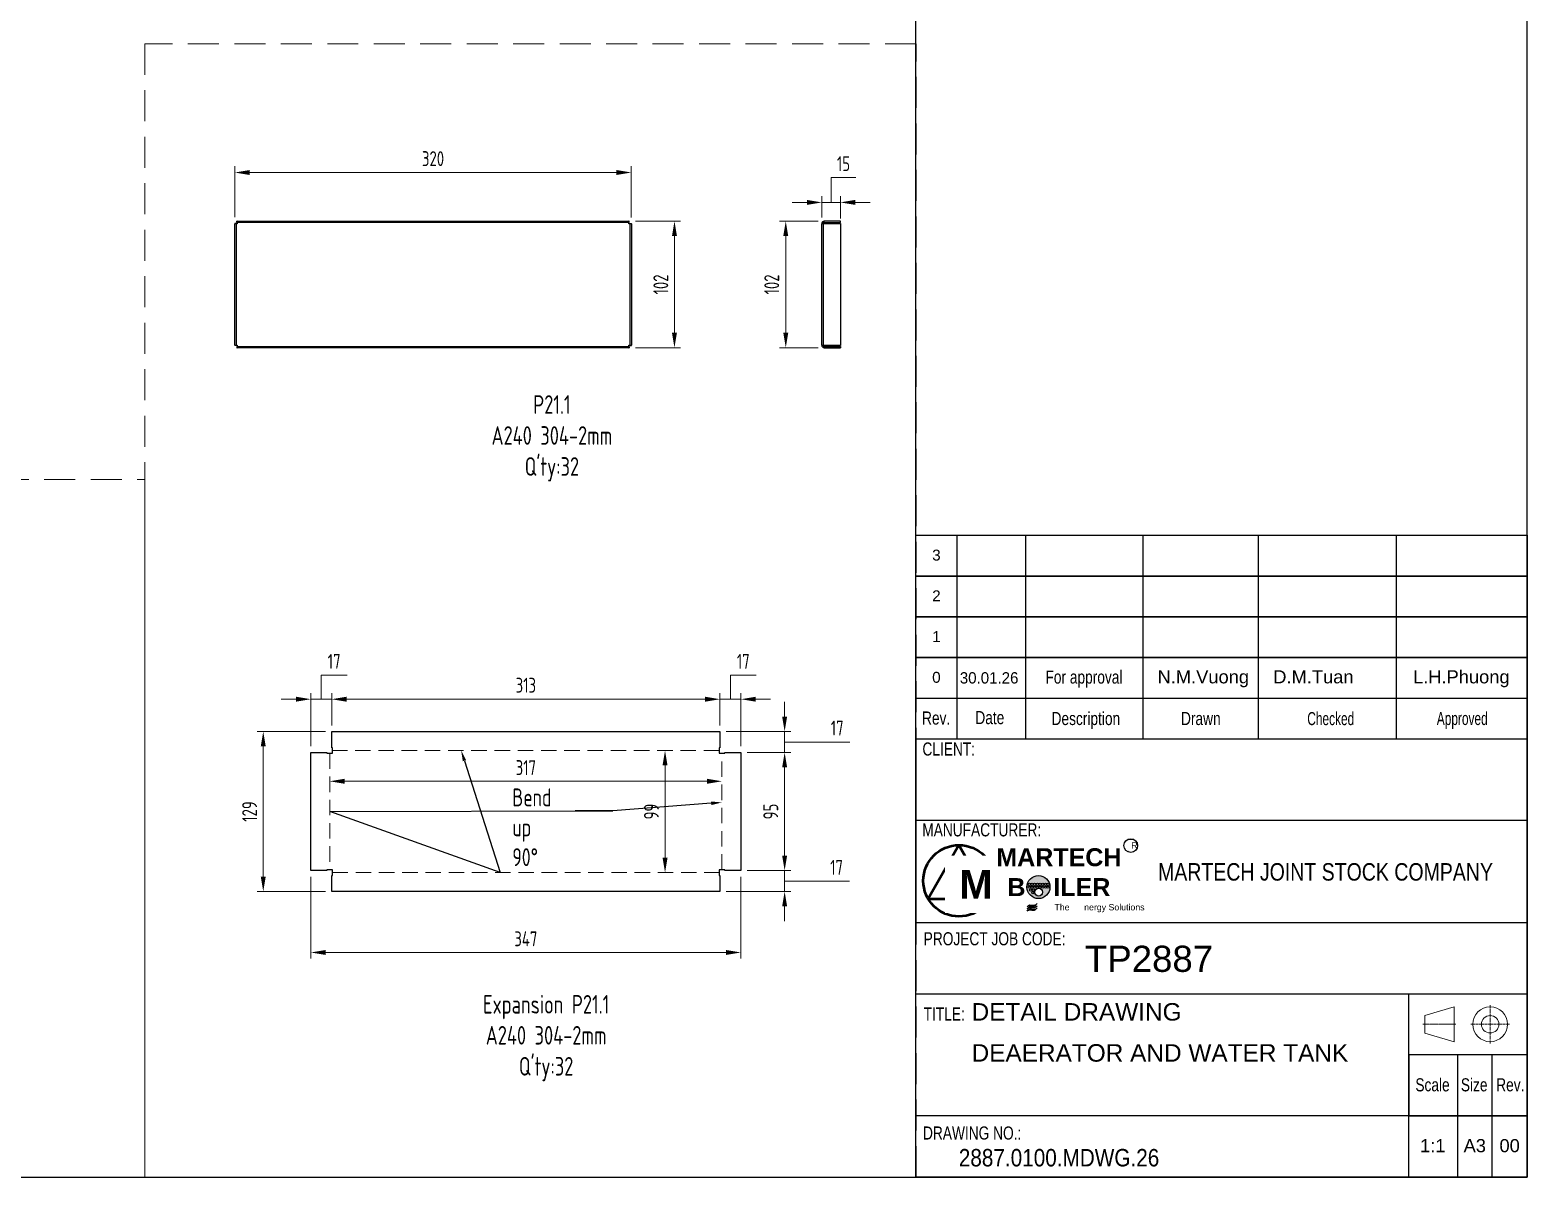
# Model space of a CAD drawing. Header units: millimetres. Extents: x -46397 to 283259, y -8690 to 23983.
# Drawn here: x 213237 to 214445, y -2283 to -1357 of the extents above; entities that cross this region are included whole.
import ezdxf
from ezdxf import colors
from ezdxf.entities.mleader import LeaderData, LeaderLine
from ezdxf.enums import TextEntityAlignment as Align
from ezdxf.math import Vec2, Vec3

# ---------------------------------------------------------------- set-up
doc = ezdxf.new("R2010")
doc.units = ezdxf.units.MM
doc.linetypes.add('CENTER', pattern=[2, 1.25, -0.25, 0.25, -0.25])
doc.linetypes.add('HIDDEN', pattern=[0.375, 0.25, -0.125])
doc.layers.get('Defpoints').update_dxf_attribs({"lineweight": 0})
for name, color, linetype, lineweight in [('12.KICH THUOC', 3, 'Continuous', 9), ('DAM_8', 1, 'Continuous', 25), ('DCenterline8', 8, 'CENTER', 5), ('Dtext', 255, 'Continuous', 20), ('DUONGCHINH', 7, 'Continuous', 25), ('mDƯỜNG CƠ BẢN', 255, 'Continuous', 25), ('mDƯỜNG KHUẤT', 251, 'HIDDEN', 5), ('PHANTOM 2', 8, 'Continuous', 0)]:
    doc.layers.add(name, color=color, linetype=linetype, lineweight=lineweight)
doc.styles.add('Chu va so', font='arial.ttf')
doc.styles.add('GHI CHÚ 1', font='isocp_IV25.ttf', dxfattribs={"width": 0.8})
doc.styles.get("Standard").update_dxf_attribs({"font": 'isocp.shx', "width": 0.8})
doc.styles.add('TCVN', font='arial.ttf')
doc.styles.add('TEXT', font='arial.ttf', dxfattribs={"height": 124})
doc.dimstyles.new('1-30SCALE', dxfattribs={"dimtxt": 75, "dimasz": 75, "dimexe": 37.5, "dimexo": 30, "dimgap": 30, "dimtad": 1, "dimtoh": 1, "dimdec": 0, "dimdsep": 46, "dimtxsty": 'GHI CHÚ 1', "dimcen": 0.09, "dimclrd": 256, "dimclre": 256, "dimclrt": 2, "dimadec": 0, "dimazin": 0, "dimtfac": 1, "dimtdec": 0, "dimtofl": 0, "dimtmove": 0, "dimatfit": 3, "dimfxl": 1, "dimlwd": 0, "dimlwe": 0, "dimarcsym": 0})

# ---------------------------------------------------------------- blocks, each defined once
blk = doc.blocks.new('*D1285')
at = {"layer": 'Defpoints', "color": 0, "transparency": 16777216}
for p in [(213877.9, -1511.8, -1.9), (213846.8, -1613.8), (213877.9, -1613.8, -1.9)]:
    blk.add_point(p, dxfattribs=at)
at = {"layer": 'PHANTOM 2', "linetype": 'Continuous', "lineweight": 0, "transparency": 16777216}
for p, q in [((213872.9, -1511.8), (213841.8, -1511.8)), ((213846.8, -1523.8), (213846.8, -1601.8)), ((213872.9, -1613.8), (213841.8, -1613.8))]:
    blk.add_line(p, q, dxfattribs=at)
at = {"layer": 'PHANTOM 2', "transparency": 16777216}
for points in [[(213844.8, -1523.8), (213848.8, -1523.8), (213846.8, -1511.8)], [(213844.8, -1601.8), (213848.8, -1601.8), (213846.8, -1613.8)]]:
    blk.add_solid(points, dxfattribs=at)
at = {"layer": 'PHANTOM 2', "color": 2, "transparency": 16777216, "insert": (213835.5, -1562.8), "char_height": 12, "attachment_point": 5, "rotation": 90, "style": 'GHI CHÚ 1'}
blk.add_mtext('102', dxfattribs=at)
blk = doc.blocks.new('*D1286')
at = {"layer": 'Defpoints', "color": 0, "transparency": 16777216}
for p in [(213890.9, -1496.6), (213875.9, -1513.8, -1.9), (213890.9, -1514.5, -1.9)]:
    blk.add_point(p, dxfattribs=at)
at = {"layer": 'PHANTOM 2', "linetype": 'Continuous', "lineweight": 0, "transparency": 16777216}
for p, q in [((213883.4, -1496.6), (213883.4, -1476.6)), ((213883.4, -1476.6), (213903.4, -1476.6)), ((213863.9, -1496.6), (213851.9, -1496.6)), ((213875.9, -1508.8), (213875.9, -1491.6)), ((213875.9, -1496.6), (213890.9, -1496.6)), ((213890.9, -1509.5), (213890.9, -1491.6)), ((213902.9, -1496.6), (213914.9, -1496.6))]:
    blk.add_line(p, q, dxfattribs=at)
at = {"layer": 'PHANTOM 2', "transparency": 16777216}
for points in [[(213863.9, -1494.6), (213863.9, -1498.6), (213875.9, -1496.6)], [(213902.9, -1494.6), (213902.9, -1498.6), (213890.9, -1496.6)]]:
    blk.add_solid(points, dxfattribs=at)
at = {"layer": 'PHANTOM 2', "color": 2, "transparency": 16777216, "insert": (213893.4, -1465.4), "char_height": 12, "attachment_point": 5, "style": 'GHI CHÚ 1'}
blk.add_mtext('15', dxfattribs=at)
blk = doc.blocks.new('*D1243')
at = {"layer": 'Defpoints', "color": 0, "transparency": 16777216}
for p in [(213722.2, -1472.5), (213402.2, -1513.5, -1.9), (213722.2, -1513.8, -1.9)]:
    blk.add_point(p, dxfattribs=at)
at = {"layer": 'PHANTOM 2', "linetype": 'Continuous', "lineweight": 0, "transparency": 16777216}
for p, q in [((213402.2, -1508.5), (213402.2, -1467.5)), ((213414.2, -1472.5), (213710.2, -1472.5)), ((213722.2, -1508.8), (213722.2, -1467.5))]:
    blk.add_line(p, q, dxfattribs=at)
at = {"layer": 'PHANTOM 2', "transparency": 16777216}
for points in [[(213414.2, -1470.5), (213414.2, -1474.5), (213402.2, -1472.5)], [(213710.2, -1470.5), (213710.2, -1474.5), (213722.2, -1472.5)]]:
    blk.add_solid(points, dxfattribs=at)
at = {"layer": 'PHANTOM 2', "color": 2, "transparency": 16777216, "insert": (213562.2, -1461.3), "char_height": 12, "attachment_point": 5, "style": 'GHI CHÚ 1'}
blk.add_mtext('320', dxfattribs=at)
blk = doc.blocks.new('*D1244')
at = {"layer": 'Defpoints', "color": 0, "transparency": 16777216}
for p in [(213720.5, -1511.8, -1.9), (213720.5, -1613.8, -1.9), (213757, -1613.8)]:
    blk.add_point(p, dxfattribs=at)
at = {"layer": 'PHANTOM 2', "linetype": 'Continuous', "lineweight": 0, "transparency": 16777216}
for p, q in [((213725.5, -1511.8), (213762, -1511.8)), ((213757, -1523.8), (213757, -1601.8)), ((213725.5, -1613.8), (213762, -1613.8))]:
    blk.add_line(p, q, dxfattribs=at)
at = {"layer": 'PHANTOM 2', "transparency": 16777216}
for points in [[(213755, -1523.8), (213759, -1523.8), (213757, -1511.8)], [(213755, -1601.8), (213759, -1601.8), (213757, -1613.8)]]:
    blk.add_solid(points, dxfattribs=at)
at = {"layer": 'PHANTOM 2', "color": 2, "transparency": 16777216, "insert": (213746, -1562.8), "char_height": 12, "attachment_point": 5, "rotation": 90, "style": 'GHI CHÚ 1'}
blk.add_mtext('102', dxfattribs=at)
blk = doc.blocks.new('*D1560')
at = {"layer": 'Defpoints', "color": 0, "transparency": 16777216}
for p in [(213463.6, -2035.6), (213810.6, -2035.6), (213810.6, -2101.7)]:
    blk.add_point(p, dxfattribs=at)
at = {"layer": 'PHANTOM 2', "linetype": 'Continuous', "lineweight": 0, "transparency": 16777216}
for p, q in [((213463.6, -2040.6), (213463.6, -2106.7)), ((213810.6, -2040.6), (213810.6, -2106.7)), ((213475.6, -2101.7), (213798.6, -2101.7))]:
    blk.add_line(p, q, dxfattribs=at)
at = {"layer": 'PHANTOM 2', "transparency": 16777216}
for points in [[(213475.6, -2099.7), (213475.6, -2103.7), (213463.6, -2101.7)], [(213798.6, -2099.7), (213798.6, -2103.7), (213810.6, -2101.7)]]:
    blk.add_solid(points, dxfattribs=at)
at = {"layer": 'PHANTOM 2', "color": 2, "transparency": 16777216, "insert": (213637.1, -2090.7), "char_height": 12, "attachment_point": 5, "style": 'GHI CHÚ 1'}
blk.add_mtext('347', dxfattribs=at)
blk = doc.blocks.new('*D1561')
at = {"layer": 'Defpoints', "color": 0, "transparency": 16777216}
for p in [(213480.5, -1923.5), (213425.2, -2052.5), (213480.5, -2052.5)]:
    blk.add_point(p, dxfattribs=at)
at = {"layer": 'PHANTOM 2', "linetype": 'Continuous', "lineweight": 0, "transparency": 16777216}
for p, q in [((213475.5, -1923.5), (213420.2, -1923.5)), ((213425.2, -1935.5), (213425.2, -2040.5)), ((213475.5, -2052.5), (213420.2, -2052.5))]:
    blk.add_line(p, q, dxfattribs=at)
at = {"layer": 'PHANTOM 2', "transparency": 16777216}
for points in [[(213423.2, -1935.5), (213427.2, -1935.5), (213425.2, -1923.5)], [(213423.2, -2040.5), (213427.2, -2040.5), (213425.2, -2052.5)]]:
    blk.add_solid(points, dxfattribs=at)
at = {"layer": 'PHANTOM 2', "color": 2, "transparency": 16777216, "insert": (213414.2, -1988), "char_height": 12, "attachment_point": 5, "rotation": 90, "style": 'GHI CHÚ 1'}
blk.add_mtext('129', dxfattribs=at)
blk = doc.blocks.new('*D1562')
at = {"layer": 'Defpoints', "color": 0, "transparency": 16777216}
for p in [(213810.6, -1940.4), (213810.6, -2035.6), (213845.9, -2035.6)]:
    blk.add_point(p, dxfattribs=at)
at = {"layer": 'PHANTOM 2', "linetype": 'Continuous', "lineweight": 0, "transparency": 16777216}
for p, q in [((213815.6, -1940.4), (213850.9, -1940.4)), ((213845.9, -1952.4), (213845.9, -2023.6)), ((213815.6, -2035.6), (213850.9, -2035.6))]:
    blk.add_line(p, q, dxfattribs=at)
at = {"layer": 'PHANTOM 2', "transparency": 16777216}
for points in [[(213843.9, -1952.4), (213847.9, -1952.4), (213845.9, -1940.4)], [(213843.9, -2023.6), (213847.9, -2023.6), (213845.9, -2035.6)]]:
    blk.add_solid(points, dxfattribs=at)
at = {"layer": 'PHANTOM 2', "color": 2, "transparency": 16777216, "insert": (213834.7, -1988), "char_height": 12, "attachment_point": 5, "rotation": 90, "style": 'GHI CHÚ 1'}
blk.add_mtext('95', dxfattribs=at)
blk = doc.blocks.new('*D1563')
at = {"layer": 'Defpoints', "color": 0, "transparency": 16777216}
for p in [(213793.7, -1897.4), (213480.5, -1923.5), (213793.7, -1923.5)]:
    blk.add_point(p, dxfattribs=at)
at = {"layer": 'PHANTOM 2', "linetype": 'Continuous', "lineweight": 0, "transparency": 16777216}
for p, q in [((213480.5, -1918.5), (213480.5, -1892.4)), ((213793.7, -1918.5), (213793.7, -1892.4)), ((213492.5, -1897.4), (213781.7, -1897.4))]:
    blk.add_line(p, q, dxfattribs=at)
at = {"layer": 'PHANTOM 2', "transparency": 16777216}
for points in [[(213492.5, -1895.4), (213492.5, -1899.4), (213480.5, -1897.4)], [(213781.7, -1895.4), (213781.7, -1899.4), (213793.7, -1897.4)]]:
    blk.add_solid(points, dxfattribs=at)
at = {"layer": 'PHANTOM 2', "color": 2, "transparency": 16777216, "insert": (213637.1, -1886.1), "char_height": 12, "attachment_point": 5, "style": 'GHI CHÚ 1'}
blk.add_mtext('313', dxfattribs=at)
blk = doc.blocks.new('*D1564')
at = {"layer": 'Defpoints', "color": 0, "transparency": 16777216}
for p in [(213793.7, -1923.5), (213810.6, -1940.4), (213845.9, -1940.4)]:
    blk.add_point(p, dxfattribs=at)
at = {"layer": 'PHANTOM 2', "linetype": 'Continuous', "lineweight": 0, "transparency": 16777216}
for p, q in [((213845.9, -1911.5), (213845.9, -1899.5)), ((213798.7, -1923.5), (213850.9, -1923.5)), ((213845.9, -1923.5), (213845.9, -1940.4)), ((213845.9, -1932), (213878.3, -1932)), ((213878.3, -1932), (213898.4, -1932)), ((213815.6, -1940.4), (213850.9, -1940.4)), ((213845.9, -1952.4), (213845.9, -1964.4))]:
    blk.add_line(p, q, dxfattribs=at)
at = {"layer": 'PHANTOM 2', "transparency": 16777216}
for points in [[(213843.9, -1911.5), (213847.9, -1911.5), (213845.9, -1923.5)], [(213843.9, -1952.4), (213847.9, -1952.4), (213845.9, -1940.4)]]:
    blk.add_solid(points, dxfattribs=at)
at = {"layer": 'PHANTOM 2', "color": 2, "transparency": 16777216, "insert": (213888.3, -1920.7), "char_height": 12, "attachment_point": 5, "style": 'GHI CHÚ 1'}
blk.add_mtext('17', dxfattribs=at)
blk = doc.blocks.new('*D1565')
at = {"layer": 'Defpoints', "color": 0, "transparency": 16777216}
for p in [(213810.6, -2035.6), (213793.7, -2052.5), (213845.9, -2052.5)]:
    blk.add_point(p, dxfattribs=at)
at = {"layer": 'PHANTOM 2', "linetype": 'Continuous', "lineweight": 0, "transparency": 16777216}
for p, q in [((213845.9, -2023.6), (213845.9, -2011.6)), ((213815.6, -2035.6), (213850.9, -2035.6)), ((213845.9, -2035.6), (213845.9, -2052.5)), ((213798.7, -2052.5), (213850.9, -2052.5)), ((213845.9, -2044.1), (213877.4, -2044.1)), ((213877.4, -2044.1), (213898.2, -2044.1)), ((213845.9, -2064.5), (213845.9, -2076.5))]:
    blk.add_line(p, q, dxfattribs=at)
at = {"layer": 'PHANTOM 2', "transparency": 16777216}
for points in [[(213843.9, -2023.6), (213847.9, -2023.6), (213845.9, -2035.6)], [(213843.9, -2064.5), (213847.9, -2064.5), (213845.9, -2052.5)]]:
    blk.add_solid(points, dxfattribs=at)
at = {"layer": 'PHANTOM 2', "color": 2, "transparency": 16777216, "insert": (213887.8, -2033.1), "char_height": 12, "attachment_point": 5, "style": 'GHI CHÚ 1'}
blk.add_mtext('17', dxfattribs=at)
blk = doc.blocks.new('*D1566')
at = {"layer": 'Defpoints', "color": 0, "transparency": 16777216}
for p in [(213480.5, -1897.4), (213480.5, -1923.5), (213463.6, -1940.4)]:
    blk.add_point(p, dxfattribs=at)
at = {"layer": 'PHANTOM 2', "linetype": 'Continuous', "lineweight": 0, "transparency": 16777216}
for p, q in [((213472, -1897.4), (213472, -1877.9)), ((213472, -1877.9), (213492.8, -1877.9)), ((213463.6, -1935.4), (213463.6, -1892.4)), ((213480.5, -1918.5), (213480.5, -1892.4)), ((213451.6, -1897.4), (213439.6, -1897.4)), ((213463.6, -1897.4), (213480.5, -1897.4)), ((213492.5, -1897.4), (213504.5, -1897.4))]:
    blk.add_line(p, q, dxfattribs=at)
at = {"layer": 'PHANTOM 2', "transparency": 16777216}
for points in [[(213451.6, -1895.4), (213451.6, -1899.4), (213463.6, -1897.4)], [(213492.5, -1895.4), (213492.5, -1899.4), (213480.5, -1897.4)]]:
    blk.add_solid(points, dxfattribs=at)
at = {"layer": 'PHANTOM 2', "color": 2, "transparency": 16777216, "insert": (213482.4, -1866.9), "char_height": 12, "attachment_point": 5, "style": 'GHI CHÚ 1'}
blk.add_mtext('17', dxfattribs=at)
blk = doc.blocks.new('*D1567')
at = {"layer": 'Defpoints', "color": 0, "transparency": 16777216}
for p in [(213810.6, -1897.4), (213793.7, -1923.5), (213810.6, -1940.4)]:
    blk.add_point(p, dxfattribs=at)
at = {"layer": 'PHANTOM 2', "linetype": 'Continuous', "lineweight": 0, "transparency": 16777216}
for p, q in [((213802.1, -1897.4), (213802.1, -1877.9)), ((213802.1, -1877.9), (213822.9, -1877.9)), ((213793.7, -1918.5), (213793.7, -1892.4)), ((213810.6, -1935.4), (213810.6, -1892.4)), ((213781.7, -1897.4), (213769.7, -1897.4)), ((213793.7, -1897.4), (213810.6, -1897.4)), ((213822.6, -1897.4), (213834.6, -1897.4))]:
    blk.add_line(p, q, dxfattribs=at)
at = {"layer": 'PHANTOM 2', "transparency": 16777216}
for points in [[(213781.7, -1895.4), (213781.7, -1899.4), (213793.7, -1897.4)], [(213822.6, -1895.4), (213822.6, -1899.4), (213810.6, -1897.4)]]:
    blk.add_solid(points, dxfattribs=at)
at = {"layer": 'PHANTOM 2', "color": 2, "transparency": 16777216, "insert": (213812.5, -1866.9), "char_height": 12, "attachment_point": 5, "style": 'GHI CHÚ 1'}
blk.add_mtext('17', dxfattribs=at)
blk = doc.blocks.new('*D1576')
at = {"layer": 'Defpoints', "color": 0, "transparency": 16777216}
for p in [(213478.8, -1963.5), (213795.3, -1963.5), (213795.3, -1963.6)]:
    blk.add_point(p, dxfattribs=at)
at = {"layer": 'PHANTOM 2', "linetype": 'Continuous', "lineweight": 0, "transparency": 16777216}
for p, q in [((213478.8, -1968.5), (213478.8, -1968.6)), ((213490.8, -1963.6), (213783.3, -1963.6)), ((213795.3, -1968.5), (213795.3, -1968.6))]:
    blk.add_line(p, q, dxfattribs=at)
at = {"layer": 'PHANTOM 2', "transparency": 16777216}
for points in [[(213490.8, -1961.6), (213490.8, -1965.6), (213478.8, -1963.6)], [(213783.3, -1961.6), (213783.3, -1965.6), (213795.3, -1963.6)]]:
    blk.add_solid(points, dxfattribs=at)
at = {"layer": 'PHANTOM 2', "color": 2, "transparency": 16777216, "insert": (213637.1, -1952.6), "char_height": 12, "attachment_point": 5, "style": 'GHI CHÚ 1'}
blk.add_mtext('317', dxfattribs=at)
blk = doc.blocks.new('*D1577')
at = {"layer": 'Defpoints', "color": 0, "transparency": 16777216}
for p in [(213749.4, -1938.8), (213749.4, -2037.3), (213749.4, -2037.3)]:
    blk.add_point(p, dxfattribs=at)
at = {"layer": 'PHANTOM 2', "linetype": 'Continuous', "lineweight": 0, "transparency": 16777216}
for p, q in [((213754.4, -1938.8), (213754.4, -1938.8)), ((213749.4, -1950.8), (213749.4, -2025.3)), ((213754.4, -2037.3), (213754.4, -2037.3))]:
    blk.add_line(p, q, dxfattribs=at)
at = {"layer": 'PHANTOM 2', "transparency": 16777216}
for points in [[(213747.4, -1950.8), (213751.4, -1950.8), (213749.4, -1938.8)], [(213747.4, -2025.3), (213751.4, -2025.3), (213749.4, -2037.3)]]:
    blk.add_solid(points, dxfattribs=at)
at = {"layer": 'PHANTOM 2', "color": 2, "transparency": 16777216, "insert": (213738.4, -1988), "char_height": 12, "attachment_point": 5, "rotation": 90, "style": 'GHI CHÚ 1'}
blk.add_mtext('99', dxfattribs=at)
blk = doc.blocks.new('*U1834')
at = {"lineweight": 25}
for p, q in [((1718.6, 569.9, 0), (1718.6, 389, 0)), ((1779.6, 569.9, 0), (1779.6, 389, 0)), ((1884, 569.9, 0), (1884, 389, 0)), ((1986.4, 569.9, 0), (1986.4, 389, 0)), ((2108.8, 569.9, 0), (2108.8, 389, 0)), ((1682.4, 316.8), (2225.2, 316.8)), ((2163.3, 108.5, 0), (2163.3, 0)), ((2194.3, 0), (2194.3, 108.5, 0))]:
    blk.add_line(p, q, dxfattribs=at)
for points in [[(0, 0), (2225.2, 0), (2225.2, 1457.6), (0, 1457.6)], [(0, 0), (1682.4, 0), (1682.4, 1457.6), (0, 1457.6)], [(1682.4, 569.9), (2225.2, 569.9), (2225.2, 0), (1682.4, 0)], [(1682.4, 569.9), (2225.2, 569.9), (2225.2, 533.7), (1682.4, 533.7)], [(1682.4, 533.7), (2225.2, 533.7), (2225.2, 497.5), (1682.4, 497.5)], [(1682.4, 497.5), (2225.2, 497.5), (2225.2, 461.3), (1682.4, 461.3)], [(1682.4, 461.3), (2225.2, 461.3), (2225.2, 425.1), (1682.4, 425.1)], [(1682.4, 226.1), (2225.2, 226.1), (2225.2, 389), (1682.4, 389)], [(1682.4, 162.8), (2225.2, 162.8), (2225.2, 54.3), (1682.4, 54.3)], [(2120.3, 162.8), (2225.2, 162.8), (2225.2, 0), (2120.3, 0)]]:
    blk.add_lwpolyline(points, close=True, dxfattribs=at)
at = {"lineweight": 50}
blk.add_lwpolyline([(1720.6, 294.7), (1693.2, 247.2), (1748.1, 247.2)], close=True, dxfattribs=at)
at = {"color": 2, "lineweight": 20, "elevation": 0}
blk.add_lwpolyline([(2134.3, 127.9), (2160.5, 120.2), (2160.5, 151.2), (2134.3, 143.4)], close=True, dxfattribs=at)
at = {"lineweight": 25, "elevation": 0}
blk.add_lwpolyline([(2120.3, 54.3), (2225.2, 54.3), (2225.2, 108.5), (2120.3, 108.5)], close=True, dxfattribs=at)
at = {"lineweight": 50}
blk.add_circle((1720.6, 263.1), 31.7, dxfattribs=at)
at = {"color": 2, "lineweight": 20}
for radius in [15.5, 7.76]:
    blk.add_circle((2192.4, 135.7, 0), radius, dxfattribs=at)
at = {"layer": 'DCenterline8', "lineweight": 0, "ltscale": 2}
for p, q in [((2192.4, 152.7, 0), (2192.4, 118.6, 0)), ((2175.3, 135.7, 0), (2209.5, 135.7, 0))]:
    blk.add_line(p, q, dxfattribs=at)
at = {"layer": 'DCenterline8', "lineweight": 0}
blk.add_line((2132.6, 135.7, 0), (2161.9, 135.7, 0), dxfattribs=at)
at = {"color": 5, "style": 'Chu va so'}
for s, width, p in [('For approval', 0.75, (1831.6, 438.2, 0)), ('Rev.', 0.75, (1700.3, 401.8)), ('Date', 0.75, (1748, 402.2, 0)), ('Description', 0.75, (1833.3, 401.4, 0)), ('Drawn', 0.75, (1935.4, 401.4, 0)), ('Checked', 0.65, (2050.8, 401.3)), ('Approved', 0.65, (2167.6, 401.4, 0)), ('CLIENT:', 0.75, (1711.5, 374.3, 0.1)), ('PROJECT JOB CODE:', 0.75, (1752.2, 205.8)), ('TITLE:', 0.75, (1707.5, 139, 0.1)), ('Scale', 0.75, (2141.2, 76.1, 0)), ('Size', 0.75, (2178.2, 76.1, 0)), ('Rev. ', 0.75, (2212, 76.1, 0)), ('DRAWING NO.:', 0.75, (1732.3, 33.3, 0.1))]:
    blk.add_text(s, height=11.63, dxfattribs=dict(at, width=width)).set_placement(p, align=Align.CENTER)
at = {"color": 5, "lineweight": 25, "insert": (1866.9, 270.9, 0), "char_height": 15.506, "width": 358.459, "attachment_point": 4, "style": 'Chu va so'}
blk.add_mtext('\\pxqc;{\\W0.8;MARTECH JOINT STOCK COMPANY}', dxfattribs=at)
at = {"layer": 'Dtext', "ltscale": 0.1}
for tag, p, height, style in [('FOR_APPROVAL3', (1793.7, 546.8, -0.1), 11.6, 'TCVN'), ('REV_3', (1696.8, 547.5), 9.69, 'TCVN'), ('REV_2', (1696.8, 511.3), 9.69, 'TCVN'), ('FOR_APPROVAL2', (1793.7, 510.6, -0.1), 11.6, 'TCVN'), ('REV_1', (1696.8, 475.1), 9.69, 'TCVN'), ('FOR_APPROVAL1', (1793.7, 474.4, -0.1), 11.6, 'TCVN'), ('REV_0', (1696.8, 438.9), 9.69, 'TCVN'), ('NGUOI_VE', (1897, 438.4, -0.1), 11.6, 'TCVN'), ('NGUOI_KIEM_2', (1999.7, 438.4, -0.1), 11.6, 'TCVN'), ('NGUOI_DUYET', (2123.9, 438.4, -0.1), 11.6, 'TCVN'), ('1.1_A4', (2130.1, 22.1, -0.1), 11.6, 'Chu va so'), ('A4_A4', (2168.8, 22.1, -0.1), 11.6, 'Chu va so'), ('REV.', (2200.7, 22.1, -0.1), 11.6, 'Chu va so')]:
    blk.add_attdef(tag, p, '', height=height, dxfattribs=dict(at, style=style))
for tag, p, height, style, width in [('NGAY_REV03', (1721.3, 546.8, -0.1), 10.1, 'TCVN', 0.95), ('NGAY_REV02', (1721.3, 510.6, -0.1), 10.1, 'TCVN', 0.95), ('NGAY_REV01', (1721.3, 474.4, -0.1), 10.1, 'TCVN', 0.95), ('NGAY_REV0', (1721.3, 438.2, -0.1), 10.1, 'TCVN', 0.95), ('DWD.NO', (1720.4, 9.4, -0.1), 15.5, 'Chu va so', 0.85)]:
    blk.add_attdef(tag, p, '', height=height, dxfattribs=dict(at, style=style, width=width))
at = {"layer": 'Dtext', "lineweight": 25, "ltscale": 0.1, "style": 'Chu va so'}
for tag, p, height in [('PROJECT_CODE', (1832.5, 182.2), 23.3), ('TITLE1', (1731.8, 138.9, -0.1), 15.5), ('TITLE2', (1731.8, 102.5, -0.1), 15.5), ('TITLE3', (1731.8, 66.3, -0.1), 15.5)]:
    blk.add_attdef(tag, p, '', height=height, dxfattribs=at)
at = {"insert": (1720.8, 272.7), "char_height": 25.477, "attachment_point": 1, "style": 'TEXT', "bg_fill": 2}
blk.add_mtext('\\pxqc;{\\fArial|b1|i0|c0|p34;M}', dxfattribs=at)
at = {"insert": (1754.5, 292), "char_height": 15.923, "width": 109.666, "attachment_point": 1, "style": 'TEXT', "bg_fill": 2}
blk.add_mtext('\\pxqc;{\\fArial|b1|i0|c0|p34;MARTECH\\PB    ILER}', dxfattribs=at)
h = blk.add_hatch(color=256)
h.dxf.hatch_style = 1
edge = h.paths.add_edge_path()
edge.add_spline(control_points=[(1781.2, 238.1), (1781.6, 238.5), (1783.5, 239.9), (1787.5, 237.9), (1789.4, 240.2), (1790, 241)], knot_values=[0, 0, 0, 0, 0.315535, 1.31207, 1.873609, 1.873609, 1.873609, 1.873609], degree=3, periodic=0)
edge.add_spline(control_points=[(1790, 241), (1789.5, 240.5), (1787.4, 238.6), (1783, 240.9), (1781.5, 238.6), (1781.2, 238.1)], knot_values=[0, 0, 0, 0, 0.411397, 1.576501, 1.877595, 1.877595, 1.877595, 1.877595], degree=3, periodic=0)
edge = h.paths.add_edge_path()
edge.add_spline(control_points=[(1781.2, 236.2), (1781.6, 236.5), (1783.5, 237.9), (1787.5, 235.9), (1789.4, 238.2), (1790, 239)], knot_values=[0, 0, 0, 0, 0.315535, 1.31207, 1.873609, 1.873609, 1.873609, 1.873609], degree=3, periodic=0)
edge.add_spline(control_points=[(1790, 239), (1789.5, 238.5), (1787.4, 236.6), (1783, 238.9), (1781.5, 236.6), (1781.2, 236.2)], knot_values=[0, 0, 0, 0, 0.411397, 1.576501, 1.877595, 1.877595, 1.877595, 1.877595], degree=3, periodic=0)
at = {"color": 7}
for centre, radius in [((1783.1, 259.9), 0.964), ((1783.1, 257.5), 0.964), ((1784.2, 254.9), 0.964), ((1785.5, 259.9), 0.964), ((1785.5, 257.5), 0.964), ((1786.2, 252.5), 0.964), ((1786.6, 254.9), 0.964), ((1787.8, 259.9), 0.964), ((1787.8, 257.5), 0.964), ((1791.4, 253), 3.45), ((1790.2, 259.9), 0.964), ((1790.2, 257.5), 0.964), ((1792.6, 259.9), 0.964), ((1792.6, 257.5), 0.964), ((1795, 259.9), 0.964), ((1795, 257.5), 0.964), ((1797.4, 259.9), 0.964), ((1797.4, 257.5), 0.964), ((1799.7, 259.9), 0.964), ((1799.7, 257.5), 0.964)]:
    blk.add_circle(centre, radius, dxfattribs=at)
for points in [[(1781.2, 240), (1782.2, 241.2), (1788.3, 241.6), (1790, 242.9)], [(1781.2, 240), (1782.6, 240.8), (1787.8, 240.9), (1790, 242.9)], [(1781.2, 238.1), (1782.2, 239.4), (1788.3, 239.8), (1790, 241)], [(1781.2, 238.1), (1782.6, 239), (1787.8, 239.1), (1790, 241)], [(1781.2, 236.2), (1782.2, 237.4), (1788.3, 237.8), (1790, 239)], [(1781.2, 236.2), (1782.6, 237), (1787.8, 237.1), (1790, 239)]]:
    blk.add_spline(points, degree=3)
at = {"color": 5, "style": 'Chu va so', "width": 0.75}
blk.add_text('MANUFACTURER:', height=11.63, dxfattribs=at).set_placement((1740.8, 302.5, 0.1), align=Align.CENTER)
at = {"attachment_point": 1, "style": 'TEXT', "bg_fill": 2}
for s, insert, char_height in [('\\pxqc;R', (1873.6, 297.3), 5.57), ('\\pxqc;The      nergy Solutions', (1805.4, 242.4), 5.573)]:
    blk.add_mtext(s, dxfattribs=dict(at, insert=insert, char_height=char_height))
at = {"layer": 'DAM_8'}
h = blk.add_hatch(color=7, dxfattribs=at)
edge = h.paths.add_edge_path()
edge.add_arc((1791.2, 257.5), 10.2, 191.4592, 461.3375)
edge.add_arc((1791.2, 257.5), 10.2, 101.3375, 191.4592)
edge = h.paths.add_edge_path(flags=16)
edge.add_arc((1786.2, 252.5), 0.964, -289.458, 11.4592, ccw=False)
edge.add_arc((1786.2, 252.5), 0.964, 11.4592, 70.542, ccw=False)
edge = h.paths.add_edge_path(flags=16)
edge.add_arc((1799.7, 257.5), 0.964, -211.5113, 11.4592, ccw=False)
edge.add_arc((1799.7, 257.5), 0.964, 11.4592, 148.4887, ccw=False)
edge = h.paths.add_edge_path(flags=16)
edge.add_arc((1784.2, 254.9), 0.964, -304.2526, 11.4592, ccw=False)
edge.add_arc((1784.2, 254.9), 0.964, 11.4592, 55.7474, ccw=False)
edge = h.paths.add_edge_path(flags=16)
edge.add_arc((1799.7, 259.9), 0.964, -200.2428, 11.4592, ccw=False)
edge.add_arc((1799.7, 259.9), 0.964, 11.4592, 159.7572, ccw=False)
edge = h.paths.add_edge_path(flags=16)
edge.add_arc((1797.4, 257.5), 0.964, -219.051, 11.4592, ccw=False)
edge.add_arc((1797.4, 257.5), 0.964, 11.4592, 140.949, ccw=False)
edge = h.paths.add_edge_path(flags=16)
edge.add_arc((1786.6, 254.9), 0.964, -292.0311, 11.4592, ccw=False)
edge.add_arc((1786.6, 254.9), 0.964, 11.4592, 67.9689, ccw=False)
edge = h.paths.add_edge_path(flags=16)
edge.add_arc((1783.1, 257.5), 0.964, -319.4544, 11.4592, ccw=False)
edge.add_arc((1783.1, 257.5), 0.964, 11.4592, 40.5456, ccw=False)
edge = h.paths.add_edge_path(flags=16)
edge.add_arc((1797.4, 259.9), 0.964, -206.0119, 11.4592, ccw=False)
edge.add_arc((1797.4, 259.9), 0.964, 11.4592, 153.9881, ccw=False)
edge = h.paths.add_edge_path(flags=16)
edge.add_arc((1791.4, 253), 3.45, -262.499, 11.4592, ccw=False)
edge.add_arc((1791.4, 253), 3.45, 11.4592, 97.501, ccw=False)
edge = h.paths.add_edge_path(flags=16)
edge.add_arc((1783.1, 259.9), 0.964, -332.7707, 11.4592, ccw=False)
edge.add_arc((1783.1, 259.9), 0.964, 11.4592, 27.2293, ccw=False)
edge = h.paths.add_edge_path(flags=16)
edge.add_arc((1795, 257.5), 0.964, -230.166, 11.4592, ccw=False)
edge.add_arc((1795, 257.5), 0.964, 11.4592, 129.834, ccw=False)
edge = h.paths.add_edge_path(flags=16)
edge.add_arc((1785.5, 257.5), 0.964, -307.6137, 11.4592, ccw=False)
edge.add_arc((1785.5, 257.5), 0.964, 11.4592, 52.3863, ccw=False)
edge = h.paths.add_edge_path(flags=16)
edge.add_arc((1792.6, 257.5), 0.964, -246.4575, 11.4592, ccw=False)
edge.add_arc((1792.6, 257.5), 0.964, 11.4592, 113.5425, ccw=False)
edge = h.paths.add_edge_path(flags=16)
edge.add_arc((1787.8, 257.5), 0.964, -290.4056, 11.4592, ccw=False)
edge.add_arc((1787.8, 257.5), 0.964, 11.4592, 69.5944, ccw=False)
edge = h.paths.add_edge_path(flags=16)
edge.add_arc((1795, 259.9), 0.964, -215.7954, 11.4592, ccw=False)
edge.add_arc((1795, 259.9), 0.964, 11.4592, 144.2046, ccw=False)
edge = h.paths.add_edge_path(flags=16)
edge.add_arc((1790.2, 257.5), 0.964, -268.4837, 11.4592, ccw=False)
edge.add_arc((1790.2, 257.5), 0.964, 11.4592, 91.5163, ccw=False)
edge = h.paths.add_edge_path(flags=16)
edge.add_arc((1785.5, 259.9), 0.964, -322.0207, 11.4592, ccw=False)
edge.add_arc((1785.5, 259.9), 0.964, 11.4592, 37.9793, ccw=False)
edge = h.paths.add_edge_path(flags=16)
edge.add_arc((1790.2, 259.9), 0.964, -267.4803, 11.4592, ccw=False)
edge.add_arc((1790.2, 259.9), 0.964, 11.4592, 92.5197, ccw=False)
edge = h.paths.add_edge_path(flags=16)
edge.add_arc((1792.6, 259.9), 0.964, -234.0834, 11.4592, ccw=False)
edge.add_arc((1792.6, 259.9), 0.964, 11.4592, 125.9166, ccw=False)
edge = h.paths.add_edge_path(flags=16)
edge.add_arc((1787.8, 259.9), 0.964, -301.7345, 11.4592, ccw=False)
edge.add_arc((1787.8, 259.9), 0.964, 11.4592, 58.2655, ccw=False)
blk.add_circle((1873.2, 294.4), 6.06)
at = {"color": 7}
blk.add_circle((1791.2, 257.5), 10.2, dxfattribs=at)

msp = doc.modelspace()

# ---------------------------------------------------------------- linework, layer by layer
at = {"layer": 'DUONGCHINH'}
msp.add_lwpolyline([(213797.6, -2035.6), (213797.6, -2035.02), (213793.07, -2035.02), (213793.07, -2039.54), (213793.66, -2039.54), (213793.66, -2052.54), (213480.49, -2052.54), (213480.49, -2039.54), (213481.07, -2039.54), (213481.07, -2035.02), (213476.55, -2035.02), (213476.55, -2035.6), (213463.55, -2035.6), (213463.55, -1940.43), (213476.55, -1940.43), (213476.55, -1941.02), (213481.07, -1941.02), (213481.07, -1936.49), (213480.49, -1936.49), (213480.49, -1923.49), (213793.66, -1923.49), (213793.66, -1936.49), (213793.07, -1936.49), (213793.07, -1941.02), (213797.6, -1941.02), (213797.6, -1940.43), (213810.6, -1940.43), (213810.6, -2035.6)], close=True, dxfattribs=at)
at = {"layer": 'mDƯỜNG CƠ BẢN', "color": 6}
for p, q in [((213403.23, -1513.5, -0.86), (213402.23, -1513.5, -0.86)), ((213402.23, -1513.5, -0.86), (213402.23, -1513.8, -0.86)), ((213402.23, -1611.8, -0.86), (213402.23, -1513.8, -0.86)), ((213404.23, -1513.8, -0.86), (213402.23, -1513.8, -0.86)), ((213403.23, -1513.8, -0.86), (213403.23, -1513.5, -0.86)), ((213403.23, -1513.8, -0.86), (213403.23, -1611.8, -0.86)), ((213404.23, -1511.8, -0.86), (213403.94, -1511.8, -0.86)), ((213403.94, -1512.8, -0.86), (213403.94, -1511.8, -0.86)), ((213404.23, -1512.8, -0.86), (213403.94, -1512.8, -0.86)), ((213404.23, -1511.8, -0.86), (213720.23, -1511.8, -0.86)), ((213404.23, -1511.8, -0.86), (213404.23, -1513.8, -0.86)), ((213720.23, -1512.8, -0.86), (213404.23, -1512.8, -0.86)), ((213720.23, -1513.8, -0.86), (213720.23, -1511.8, -0.86)), ((213720.52, -1511.8, -0.86), (213720.23, -1511.8, -0.86)), ((213720.23, -1512.8, -0.86), (213720.52, -1512.8, -0.86)), ((213722.23, -1513.8, -0.86), (213720.23, -1513.8, -0.86)), ((213720.52, -1512.8, -0.86), (213720.52, -1511.8, -0.86)), ((213721.23, -1513.8, -0.86), (213721.23, -1513.5, -0.86)), ((213721.23, -1513.5, -0.86), (213722.23, -1513.5, -0.86)), ((213721.23, -1611.8, -0.86), (213721.23, -1513.8, -0.86)), ((213722.23, -1513.8, -0.86), (213722.23, -1513.5, -0.86)), ((213722.23, -1513.8, -0.86), (213722.23, -1611.8, -0.86)), ((213877.88, -1513.8, -0.86), (213875.88, -1513.8, -0.86)), ((213875.88, -1611.8, -0.86), (213875.88, -1513.8, -0.86)), ((213876.88, -1513.8, -0.86), (213876.88, -1611.8, -0.86)), ((213890.88, -1511.8, -0.86), (213877.88, -1511.8, -0.86)), ((213877.88, -1512.8, -0.86), (213877.88, -1511.8, -0.86)), ((213877.88, -1512.8, -0.86), (213890.88, -1512.8, -0.86)), ((213877.88, -1513.8, -0.86), (213877.88, -1513.5, -0.86)), ((213877.88, -1513.5, -0.86), (213890.88, -1513.5, -0.86)), ((213890.88, -1512.8, -0.86), (213890.88, -1511.8, -0.86)), ((213890.88, -1513.5, -0.86), (213890.88, -1612.09, -0.86)), ((213402.23, -1611.8, -0.86), (213404.23, -1611.8, -0.86)), ((213402.23, -1611.8, -0.86), (213402.23, -1612.09, -0.86)), ((213403.23, -1612.09, -0.86), (213402.23, -1612.09, -0.86)), ((213403.23, -1611.8, -0.86), (213403.23, -1612.09, -0.86)), ((213404.23, -1612.8, -0.86), (213403.94, -1612.8, -0.86)), ((213403.94, -1612.8, -0.86), (213403.94, -1613.8, -0.86)), ((213403.94, -1613.8, -0.86), (213404.23, -1613.8, -0.86)), ((213404.23, -1611.8, -0.86), (213404.23, -1613.8, -0.86)), ((213404.23, -1612.8, -0.86), (213720.23, -1612.8, -0.86)), ((213720.23, -1613.8, -0.86), (213404.23, -1613.8, -0.86)), ((213720.23, -1613.8, -0.86), (213720.23, -1611.8, -0.86)), ((213720.23, -1611.8, -0.86), (213722.23, -1611.8, -0.86)), ((213720.23, -1612.8, -0.86), (213720.52, -1612.8, -0.86)), ((213720.23, -1613.8, -0.86), (213720.52, -1613.8, -0.86)), ((213720.52, -1612.8, -0.86), (213720.52, -1613.8, -0.86)), ((213721.23, -1611.8, -0.86), (213721.23, -1612.09, -0.86)), ((213721.23, -1612.09, -0.86), (213722.23, -1612.09, -0.86)), ((213722.23, -1612.09, -0.86), (213722.23, -1611.8, -0.86)), ((213875.88, -1611.8, -0.86), (213877.88, -1611.8, -0.86)), ((213877.88, -1612.09, -0.86), (213877.88, -1611.8, -0.86)), ((213890.88, -1612.09, -0.86), (213877.88, -1612.09, -0.86)), ((213877.88, -1612.8, -0.86), (213890.88, -1612.8, -0.86)), ((213877.88, -1612.8, -0.86), (213877.88, -1613.8, -0.86)), ((213877.88, -1613.8, -0.86), (213890.88, -1613.8, -0.86)), ((213890.88, -1612.8, -0.86), (213890.88, -1613.8, -0.86))]:
    msp.add_line(p, q, dxfattribs=at)
for centre, radius, start, end in [((213877.88, -1513.8, -0.86), 2, 90, 180), ((213877.88, -1513.8, -0.86), 1, 90, 180), ((213877.88, -1611.8, -0.86), 2, 180, 270), ((213877.88, -1611.8, -0.86), 1, 180, 270)]:
    msp.add_arc(centre, radius, start, end, dxfattribs=at)
at = {"layer": 'mDƯỜNG KHUẤT', "ltscale": 50}
for p, q in [((213478.81, -1941.02), (213478.81, -2035.02)), ((213793.07, -1938.76), (213481.07, -1938.76)), ((213795.34, -2035.02), (213795.34, -1941.02)), ((213481.07, -2037.28), (213793.07, -2037.28))]:
    msp.add_line(p, q, dxfattribs=at)
at = {"layer": 'mDƯỜNG KHUẤT', "ltscale": 100, "elevation": 0}
for points in [[(213951.91, -1368.68), (213329.62, -1368.68), (213329.62, -2282.89), (213951.91, -2282.89)], [(213329.62, -2282.89), (212423.49, -2282.89), (212423.49, -1720.14), (213329.62, -1720.14)]]:
    msp.add_lwpolyline(points, close=True, dxfattribs=at)

# ---------------------------------------------------------------- texts
at = {"color": 3, "char_height": 15, "attachment_point": 1}
for s, insert in [("\\pxqc;P21.1\\PA240 304-2mm\\PQ'ty:32", (213412.33, -1652.15, 1.21)), ("\\pxqc;Expansion P21.1\\PA240 304-2mm\\PQ'ty:32", (213407.69, -2136.02, 1.21))]:
    msp.add_mtext_dynamic_manual_height_columns(s, width=491.5795, gutter_width=322.31, heights=[0], dxfattribs=dict(at, insert=insert))

# ---------------------------------------------------------------- dimensions: what is measured, and where the dimension line sits
at = {"layer": 'PHANTOM 2'}
for base, p1, p2, picture, middle in [((213722.23, -1472.55, 1.05), (213402.23, -1513.5, -0.86), (213722.23, -1513.8, -0.86), '*D1243', (213562.23, -1461.31, 1.05)), ((213890.88, -1496.59, 1.05), (213875.88, -1513.8, -0.86), (213890.88, -1514.45, -0.86), '*D1286', (213888.38, -1465.38, 1.05)), ((213810.6, -1897.37), (213793.66, -1923.49), (213810.6, -1940.43), '*D1567', (213807.13, -1866.87)), ((213793.66, -1897.37), (213480.49, -1923.49), (213793.66, -1923.49), '*D1563', (213637.07, -1886.14)), ((213795.34, -1963.64), (213478.81, -1963.53), (213795.34, -1963.53), '*D1576', (213637.07, -1952.64)), ((213810.6, -2101.67), (213463.55, -2035.6), (213810.6, -2035.6), '*D1560', (213637.07, -2090.67))]:
    dim = msp.add_linear_dim(base=base, p1=p1, p2=p2, dimstyle='1-30SCALE', override={"dimtxt": 12, "dimasz": 12, "dimexe": 5, "dimexo": 5, "dimgap": 5, "dimtmove": 1}, dxfattribs=at)
    dim.commit()
    dim.dimension.update_dxf_attribs({"geometry": picture, "text_midpoint": middle})
for base, p1, p2, angle, picture, middle in [((213756.96, -1613.8, 1.05), (213720.52, -1511.8, -0.86), (213720.52, -1613.8, -0.86), 90, '*D1244', (213745.96, -1562.8, 1.05)), ((213846.78, -1613.8, 1.05), (213877.88, -1511.8, -0.86), (213877.88, -1613.8, -0.86), 90, '*D1285', (213835.54, -1562.8, 1.05)), ((213480.49, -1897.37), (213463.55, -1940.43), (213480.49, -1923.49), 180, '*D1566', (213477.02, -1866.87)), ((213845.95, -1940.43), (213793.66, -1923.49), (213810.6, -1940.43), 90, '*D1564', (213883.3, -1920.75)), ((213425.22, -2052.54), (213480.49, -1923.49), (213480.49, -2052.54), 90, '*D1561', (213414.22, -1988.02)), ((213749.41, -2037.28), (213749.41, -1938.76), (213749.41, -2037.28), 270, '*D1577', (213738.41, -1988.02)), ((213845.95, -2035.6), (213810.6, -1940.43), (213810.6, -2035.6), 90, '*D1562', (213834.69, -1988.02)), ((213845.95, -2052.54), (213810.6, -2035.6), (213793.66, -2052.54), 270, '*D1565', (213882.45, -2033.07))]:
    dim = msp.add_linear_dim(base=base, p1=p1, p2=p2, angle=angle, dimstyle='1-30SCALE', override={"dimtxt": 12, "dimasz": 12, "dimexe": 5, "dimexo": 5, "dimgap": 5, "dimtmove": 1}, dxfattribs=at)
    dim.commit()
    dim.dimension.update_dxf_attribs({"geometry": picture, "text_midpoint": middle})

# ---------------------------------------------------------------- leaders
at = {"layer": '12.KICH THUOC'}
ml = msp.add_multileader_mtext('Standard', dxfattribs=at)
ml.set_content('Bend up 90%%D', color=256)
ml.set_leader_properties(color=3)
ml.build(insert=Vec2(0, 0))
ml.multileader.update_dxf_attribs({"text_left_attachment_type": 6, "text_right_attachment_type": 6, "dogleg_length": 2, "arrow_head_size": 8.68, "scale": 0.2})
ctx = ml.context
ctx.base_point, ctx.scale, ctx.char_height, ctx.arrow_head_size, ctx.landing_gap_size, ctx.plane_origin = Vec3(213625.69, -1987.43), 0.2, 14.4685, 8.68, 0.48, Vec3(215463.06, -1407.43)
ctx.left_attachment, ctx.right_attachment = 6, 6
notes = []
notes.append((ctx, [(1, (1, 1, 0), (213707.4, -1987.43), (-1, 0), 2, [(2, [(213584.91, -1938.76), (213616.46, -2037.28), (213478.81, -1988.02)], 0, []), (3, [(213795.34, -1980.68)], 0, [])])]))
ctx.mtext.insert, ctx.mtext.width, ctx.mtext.line_spacing_style, ctx.mtext.flow_direction = Vec3(213626.17, -1969.35), 139.1658, 2, 5
for ctx, leaders in notes:
    for number, flags, end, landing, length, lines in leaders:
        leader = LeaderData()
        leader.index, (leader.has_last_leader_line, leader.has_dogleg_vector, leader.attachment_direction) = number, flags
        leader.last_leader_point, leader.dogleg_vector, leader.dogleg_length = Vec3(end), Vec3(landing), length
        for number, points, colour, breaks in lines:
            line = LeaderLine()
            line.index, line.vertices, line.color, line.breaks = number, Vec3.list(points), colors.encode_raw_color(colour), breaks
            leader.lines.append(line)
        ctx.leaders.append(leader)

# ---------------------------------------------------------------- next in the draw order: block references
ref = msp.add_blockref('*U1834', (212423.49, -2282.89, 0), dxfattribs=dict(xscale=0.9084576280678549, yscale=0.9084576280678549, zscale=0.9084576280678549))
ref.add_attrib('PROJECT_CODE', 'TP2887', (214088.25, -2117.37, 0), dxfattribs={"layer": 'Dtext', "lineweight": 25, "ltscale": 0.1, "height": 21.13, "style": 'Chu va so'})
ref.add_attrib('TITLE1', 'DETAIL DRAWING', (213996.74, -2156.66, -0.08), dxfattribs={"layer": 'Dtext', "lineweight": 25, "ltscale": 0.1, "height": 14.0868, "style": 'Chu va so'})
ref.add_attrib('TITLE2', 'DEAERATOR AND WATER TANK', (213996.74, -2189.78, -0.08), dxfattribs={"layer": 'Dtext', "lineweight": 25, "ltscale": 0.1, "height": 14.0868, "style": 'Chu va so'})
ref.add_attrib('DWD.NO', '2887.0100.MDWG.26', (213986.43, -2274.31, -0.08), dxfattribs={"layer": 'Dtext', "ltscale": 0.1, "height": 14.0868, "style": 'Chu va so', "width": 0.85})
ref.add_attrib('1.1_A4', '1:1', (214358.59, -2262.83, -0.08), dxfattribs={"layer": 'Dtext', "ltscale": 0.1, "height": 10.565, "style": 'Chu va so'})
ref.add_attrib('A4_A4', 'A3', (214393.75, -2262.83, -0.08), dxfattribs={"layer": 'Dtext', "ltscale": 0.1, "height": 10.565, "style": 'Chu va so'})
ref.add_attrib('REV.', '00', (214422.7, -2262.83, -0.08), dxfattribs={"layer": 'Dtext', "ltscale": 0.1, "height": 10.565, "style": 'Chu va so'})
ref.add_attrib('REV_0', '0', (213964.94, -1884.14, 0), dxfattribs={"layer": 'Dtext', "ltscale": 0.1, "height": 8.8, "style": 'TCVN'})
ref.add_attrib('NGAY_REV0', '30.01.26', (213987.25, -1884.75, -0.09), dxfattribs={"layer": 'Dtext', "ltscale": 0.1, "height": 9.156, "style": 'TCVN', "width": 0.95})
ref.add_attrib('NGUOI_VE', 'N.M.Vuong', (214146.8, -1884.61, -0.07), dxfattribs={"layer": 'Dtext', "ltscale": 0.1, "height": 10.565, "style": 'TCVN'})
ref.add_attrib('NGUOI_KIEM_2', 'D.M.Tuan', (214240.16, -1884.61, -0.09), dxfattribs={"layer": 'Dtext', "ltscale": 0.1, "height": 10.565, "style": 'TCVN'})
ref.add_attrib('NGUOI_DUYET', 'L.H.Phuong', (214352.94, -1884.61, -0.09), dxfattribs={"layer": 'Dtext', "ltscale": 0.1, "height": 10.565, "style": 'TCVN'})
ref.add_attrib('REV_1', '1', (213964.94, -1851.27, 0), dxfattribs={"layer": 'Dtext', "ltscale": 0.1, "height": 8.8, "style": 'TCVN'})
ref.add_attrib('REV_2', '2', (213964.94, -1818.4, 0), dxfattribs={"layer": 'Dtext', "ltscale": 0.1, "height": 8.8, "style": 'TCVN'})
ref.add_attrib('REV_3', '3', (213964.94, -1785.53, 0), dxfattribs={"layer": 'Dtext', "ltscale": 0.1, "height": 8.8, "style": 'TCVN'})

doc.saveas('drawing.dxf')
